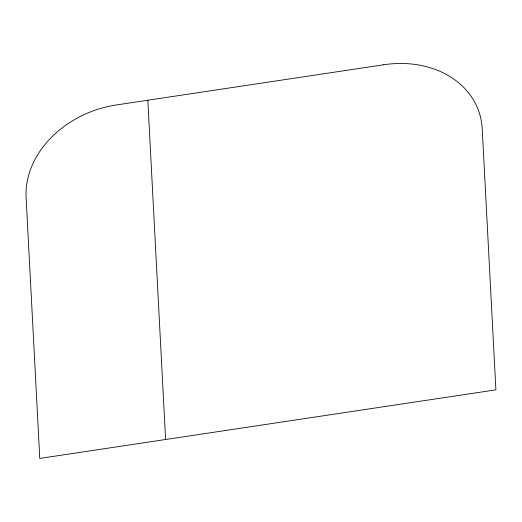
<?xml version="1.0" encoding="UTF-8"?>
<svg xmlns="http://www.w3.org/2000/svg" width="522" height="522" viewBox="0 0 522 522"><rect width="100%" height="100%" fill="white"/><g stroke="black" fill="none" stroke-linecap="round" stroke-linejoin="round"><path stroke-width="0.78" d="M147.824 100.231L165.605 439.504M383.748 64.754L116.367 104.955A96.302 77.328 -19.1 0 0 26.1 197.44L39.776 458.427L495.9 389.849L482.224 128.862A96.302 77.328 -19.1 0 0 383.748 64.754"/></g></svg>
